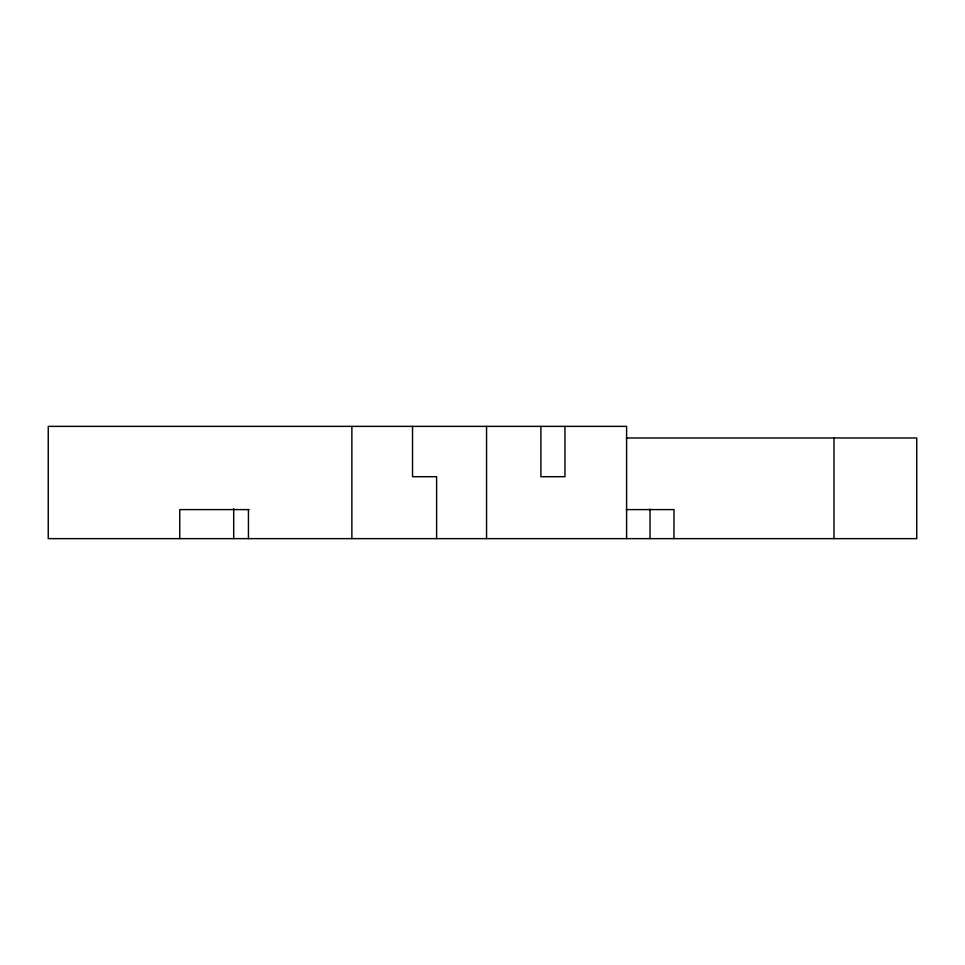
<?xml version="1.0" encoding="UTF-8"?>
<svg xmlns="http://www.w3.org/2000/svg" width="965" height="965" viewBox="0 0 965 965"><rect width="100%" height="100%" fill="white"/><g stroke="black" fill="none" stroke-linecap="round" stroke-linejoin="round"><path stroke-width="1.45" d="M626.333 437.977L916.75 437.977L916.75 538.639L48.25 538.639L48.25 426.361L626.599 426.361L626.599 538.639M249.103 509.604L179.755 509.604L179.755 538.639M626.237 509.604L674.028 509.604L673.944 538.639M834.001 437.977L834.001 538.639M650.024 509.038L650.024 538.639M564.959 426.361L564.959 476.698L540.895 476.698L540.895 426.361M486.553 426.361L486.553 538.639M436.602 538.639L436.602 476.698L412.538 476.698L412.538 426.361M351.875 426.361L351.875 538.639M248.439 509.604L248.439 538.639M233.687 508.7L233.687 538.639"/></g></svg>
